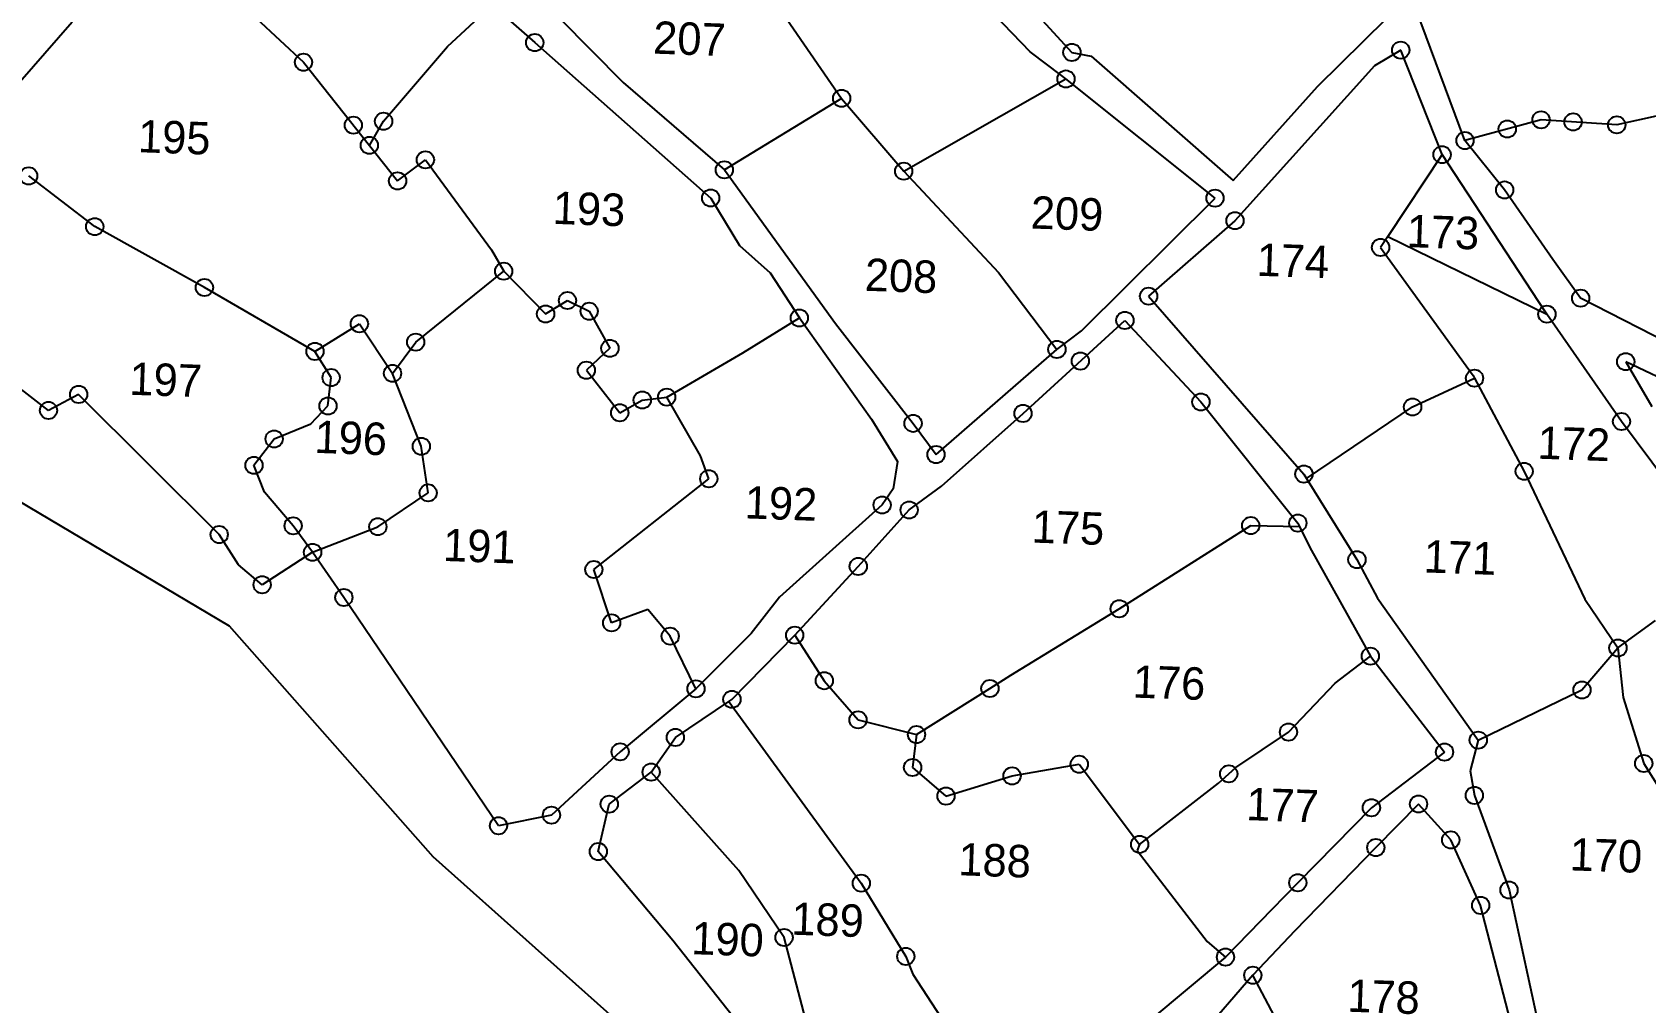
# Model space of a CAD drawing. Header units: metres. Extents: x 287345 to 291891, y 1993918 to 1999987.
# Drawn here: x 288896 to 289617, y 1996888 to 1997321 of the extents above; entities that cross this region are included whole.
import ezdxf
from ezdxf.enums import TextEntityAlignment as Align

# ---------------------------------------------------------------- set-up
doc = ezdxf.new("R2010")
doc.units = ezdxf.units.M
doc.header["$MEASUREMENT"] = 0
for name, color, linetype in [('POLY_PARCEL', 6, 'Continuous'), ('POLY_ROAD', 30, 'Continuous'), ('TEXT_PARCEL', 7, 'Continuous'), ('V_BOUND_LINE', 7, 'Continuous')]:
    doc.layers.add(name, color=color, linetype=linetype)
doc.styles.add('TEXT_MAP', font='')
doc.styles.get('TEXT_MAP').set_extended_font_data('Kruti Dev 050')

msp = doc.modelspace()

# ---------------------------------------------------------------- linework, layer by layer
for centre in [(289120.68, 1997316.39), (289360.62, 1997312.02), (289507.49, 1997313.03), (289017.38, 1997307.63), (289357.96, 1997300.16), (289257.76, 1997291.5), (289053.15, 1997281.27), (289570.17, 1997281.93), (289584.49, 1997280.97), (289039.66, 1997279.53), (289555.08, 1997277.82), (289603.99, 1997279.66), (289046.81, 1997270.52), (289525.97, 1997266.38), (289536.18, 1997272.66), (289071.83, 1997264.05), (289205.37, 1997259.58), (288894.63, 1997256.88), (289059.41, 1997254.64), (289285.48, 1997258.98), (289199.27, 1997247), (289424.54, 1997246.95), (289553.9, 1997250.61), (288924.14, 1997234.23), (289433.46, 1997236.89), (289498.49, 1997224.95), (289106.8, 1997214.34), (288973.12, 1997207.06), (289394.88, 1997203.18), (289587.86, 1997202.29), (289125.53, 1997195.24), (289135.29, 1997201.25), (289144.98, 1997196.46), (289572.8, 1997195.15), (289042.35, 1997190.87), (289238.87, 1997193.46), (289384.29, 1997192.38), (289067.51, 1997182.67), (289154.26, 1997179.92), (289022.51, 1997178.54), (289353.92, 1997179.43), (289364.39, 1997174.22), (289607.99, 1997173.95), (289029.73, 1997166.84), (289057.15, 1997168.73), (289143.73, 1997170.12), (289540.46, 1997166.58), (288916.95, 1997159.33), (288903.49, 1997152.18), (289028.33, 1997154.17), (289158.65, 1997151.15), (289168.71, 1997156.83), (289179.62, 1997158.11), (289418.24, 1997155.96), (289512.78, 1997153.72), (289289.68, 1997146.4), (289338.77, 1997150.85), (289606.11, 1997147.24), (289004.27, 1997139.44), (289070, 1997136.16), (289299.92, 1997132.47), (288995.26, 1997127.68), (289464.25, 1997123.77), (289562.63, 1997124.99), (289073.08, 1997115.39), (289198.42, 1997121.69), (289275.85, 1997109.98), (289287.91, 1997107.75), (289012.75, 1997100.67), (289440.51, 1997100.79), (289461.54, 1997101.9), (288979.74, 1997096.77), (289050.6, 1997100.29), (289021.45, 1997088.84), (289147.08, 1997081.15), (289265.18, 1997082.54), (289487.93, 1997085.57), (288998.91, 1997074.37), (289035.42, 1997068.68), (289155.02, 1997057.35), (289381.76, 1997063.65), (289181.18, 1997051.4), (289236.79, 1997051.85), (289604.51, 1997046.14), (289493.93, 1997042.5), (289250.01, 1997031.52), (289192.69, 1997027.92), (289208.76, 1997023.21), (289324, 1997028.05), (289588.46, 1997027.39), (289265.08, 1997014.04), (289291.22, 1997007.47), (289457.34, 1997008.59), (289158.81, 1996999.77), (289183.49, 1997006.2), (289527.06, 1996999.65), (289542.12, 1997004.99), (289289.44, 1996992.79), (289363.89, 1996994.23), (289616.05, 1996994.58), (289172.67, 1996990.73), (289333.88, 1996989.02), (289430.68, 1996989.95), (289304.37, 1996980.03), (289540.38, 1996980.33), (289128.15, 1996971.51), (289153.95, 1996976.43), (289494.4, 1996974.81), (289515.45, 1996976.47), (289104.49, 1996966.77), (289390.87, 1996958.46), (289496.36, 1996957.03), (289529.84, 1996960.44), (289149.07, 1996955.24), (289266.54, 1996941.13), (289461.51, 1996941.34), (289555.86, 1996938.1), (289543.19, 1996931.22), (289232.05, 1996916.91), (289286.41, 1996908.43), (289429.21, 1996908.15), (289441.42, 1996900.04)]:
    msp.add_circle(centre, 3.85)
at = {"layer": 'POLY_PARCEL'}
for p, q in [((288973.34, 1997348.61), (289017.38, 1997307.63)), ((289227.01, 1997336.06), (289257.76, 1997291.5)), ((289081.69, 1997314.59), (289101.72, 1997333.11)), ((288884.51, 1997291.91), (288914, 1997325.59)), ((289053.15, 1997281.27), (289081.69, 1997314.59)), ((289017.38, 1997307.63), (289046.81, 1997270.52)), ((289285.48, 1997258.98), (289357.96, 1997300.16)), ((289257.76, 1997291.5), (289205.37, 1997259.58)), ((289257.76, 1997291.5), (289285.48, 1997258.98)), ((289046.81, 1997270.52), (289053.15, 1997281.27)), ((289570.17, 1997281.93), (289536.18, 1997272.66)), ((289603.99, 1997279.66), (289570.17, 1997281.93)), ((289622.97, 1997283.83), (289603.99, 1997279.66)), ((289046.81, 1997270.52), (289059.41, 1997254.64)), ((289059.41, 1997254.64), (289071.83, 1997264.05)), ((289071.83, 1997264.05), (289101.39, 1997223.92)), ((289525.97, 1997266.38), (289501.72, 1997229.82)), ((288924.14, 1997234.23), (288894.63, 1997256.88)), ((289285.48, 1997258.98), (289327.81, 1997213.82)), ((288973.12, 1997207.06), (288924.14, 1997234.23)), ((289501.72, 1997229.82), (289498.49, 1997224.95)), ((289501.72, 1997229.82), (289572.8, 1997195.15)), ((289101.39, 1997223.92), (289106.8, 1997214.34)), ((289498.49, 1997224.95), (289539.82, 1997167.79)), ((289067.51, 1997182.67), (289106.8, 1997214.34)), ((289106.8, 1997214.34), (289125.53, 1997195.24)), ((289327.81, 1997213.82), (289353.92, 1997179.43)), ((289022.51, 1997178.54), (288973.12, 1997207.06)), ((289125.53, 1997195.24), (289135.29, 1997201.25)), ((289135.29, 1997201.25), (289144.98, 1997196.46)), ((289022.51, 1997178.54), (289042.35, 1997190.87)), ((289042.35, 1997190.87), (289057.15, 1997168.73)), ((289144.98, 1997196.46), (289154.26, 1997179.92)), ((289213.59, 1997177.93), (289238.87, 1997193.46)), ((289029.73, 1997166.84), (289022.51, 1997178.54)), ((289057.15, 1997168.73), (289067.51, 1997182.67)), ((289154.26, 1997179.92), (289143.73, 1997170.12)), ((289179.62, 1997158.11), (289213.59, 1997177.93)), ((289143.73, 1997170.12), (289158.65, 1997151.15)), ((289028.33, 1997154.17), (289029.73, 1997166.84)), ((289070, 1997136.16), (289057.15, 1997168.73)), ((289512.78, 1997153.72), (289540.46, 1997166.58)), ((289539.82, 1997167.79), (289540.46, 1997166.58)), ((289540.46, 1997166.58), (289562.63, 1997124.99)), ((289158.65, 1997151.15), (289168.71, 1997156.83)), ((289168.71, 1997156.83), (289179.62, 1997158.11)), ((289194.7, 1997131.86), (289179.62, 1997158.11)), ((289020.73, 1997146.17), (289028.33, 1997154.17)), ((289465.47, 1997121.82), (289512.78, 1997153.72)), ((289004.27, 1997139.44), (289020.73, 1997146.17)), ((288995.26, 1997127.68), (289004.27, 1997139.44)), ((289073.08, 1997115.39), (289070, 1997136.16)), ((288999.93, 1997115.75), (288995.26, 1997127.68)), ((289198.42, 1997121.69), (289194.7, 1997131.86)), ((289147.08, 1997081.15), (289198.42, 1997121.69)), ((289562.63, 1997124.99), (289589.8, 1997067.88)), ((289012.75, 1997100.67), (288999.93, 1997115.75)), ((289050.6, 1997100.29), (289073.08, 1997115.39)), ((289021.45, 1997088.84), (289012.75, 1997100.67)), ((289021.45, 1997088.84), (289050.6, 1997100.29)), ((289381.76, 1997063.65), (289440.51, 1997100.79)), ((289440.51, 1997100.79), (289462.28, 1997100.39)), ((289155.02, 1997057.35), (289147.08, 1997081.15)), ((289171.24, 1997063.36), (289155.02, 1997057.35)), ((289181.18, 1997051.4), (289171.24, 1997063.36)), ((289333.31, 1997034), (289381.76, 1997063.65)), ((289589.8, 1997067.88), (289604.51, 1997046.14)), ((289604.51, 1997046.14), (289621.31, 1997058.37)), ((289192.69, 1997027.92), (289181.18, 1997051.4)), ((289236.79, 1997051.85), (289250.01, 1997031.52)), ((289478.2, 1997030.44), (289493.93, 1997042.5)), ((289588.46, 1997027.39), (289604.51, 1997046.14)), ((289604.51, 1997046.14), (289606.92, 1997024.08)), ((289324, 1997028.05), (289333.31, 1997034)), ((289250.01, 1997031.52), (289265.08, 1997014.04)), ((289291.22, 1997007.47), (289324, 1997028.05)), ((289457.34, 1997008.59), (289478.2, 1997030.44)), ((289542.12, 1997004.99), (289588.46, 1997027.39)), ((289207.36, 1997022.26), (289266.54, 1996941.13)), ((289606.92, 1997024.08), (289616.05, 1996994.58)), ((289265.08, 1997014.04), (289291.22, 1997007.47)), ((289291.22, 1997007.47), (289289.44, 1996992.79)), ((289433.87, 1996992.79), (289457.34, 1997008.59)), ((289211.77, 1996946.8), (289172.67, 1996990.73)), ((289289.44, 1996992.79), (289304.37, 1996980.03)), ((289333.88, 1996989.02), (289363.89, 1996994.23)), ((289363.89, 1996994.23), (289390.87, 1996958.46)), ((289426.09, 1996985.85), (289433.87, 1996992.79)), ((289616.05, 1996994.58), (289627.35, 1996976.5)), ((289304.37, 1996980.03), (289333.88, 1996989.02)), ((289390.87, 1996958.46), (289426.09, 1996985.85)), ((289390.87, 1996958.46), (289389.83, 1996955.67)), ((289389.83, 1996955.67), (289421.03, 1996915.04)), ((289232.05, 1996916.91), (289211.77, 1996946.8)), ((289266.54, 1996941.13), (289286.41, 1996908.43)), ((289244.79, 1996868.77), (289232.05, 1996916.91)), ((289421.03, 1996915.04), (289429.21, 1996908.15)), ((289286.41, 1996908.43), (289289.58, 1996900.48)), ((289289.58, 1996900.48), (289320.66, 1996853)), ((289451.09, 1996881.83), (289441.42, 1996900.04))]:
    msp.add_line(p, q, dxfattribs=at)
at = {"layer": 'POLY_ROAD'}
for p, q in [((289295.21, 1997383.35), (289360.62, 1997312.02)), ((289341.97, 1997312.31), (289298.33, 1997357.7)), ((289536.18, 1997272.66), (289511.77, 1997338.08)), ((289101.72, 1997333.11), (289120.68, 1997316.39)), ((289131.69, 1997327.33), (289160.15, 1997298.55)), ((289470.31, 1997296.84), (289501.31, 1997327.37)), ((289120.68, 1997316.39), (289199.27, 1997247)), ((289355.98, 1997301.75), (289341.97, 1997312.31)), ((289360.62, 1997312.02), (289369.18, 1997310.28)), ((289369.18, 1997310.28), (289432.58, 1997254.77)), ((289507.49, 1997313.03), (289495.73, 1997305.97)), ((289525.97, 1997266.38), (289507.49, 1997313.03)), ((289357.96, 1997300.16), (289355.98, 1997301.75)), ((289424.54, 1997246.95), (289357.96, 1997300.16)), ((289495.73, 1997305.97), (289433.46, 1997236.89)), ((289160.15, 1997298.55), (289205.37, 1997259.58)), ((289432.58, 1997254.77), (289470.31, 1997296.84)), ((289553.9, 1997250.61), (289536.18, 1997272.66)), ((289571.89, 1997196.46), (289525.97, 1997266.38)), ((289205.37, 1997259.58), (289255.02, 1997191.03)), ((289575.41, 1997219.62), (289553.9, 1997250.61)), ((289199.27, 1997247), (289212.12, 1997225.81)), ((289364.86, 1997187.67), (289424.54, 1997246.95)), ((289433.46, 1997236.89), (289394.88, 1997203.18)), ((289212.12, 1997225.81), (289225.78, 1997213.59)), ((289225.78, 1997213.59), (289238.87, 1997193.46)), ((289587.86, 1997202.29), (289575.41, 1997219.62)), ((289394.88, 1997203.18), (289464.25, 1997123.77)), ((289654.2, 1997168.25), (289587.86, 1997202.29)), ((289238.87, 1997193.46), (289271.04, 1997148.3)), ((289255.02, 1997191.03), (289289.68, 1997146.4)), ((289338.77, 1997150.85), (289384.29, 1997192.38)), ((289384.29, 1997192.38), (289418.24, 1997155.96)), ((289572.8, 1997195.15), (289571.89, 1997196.46)), ((289606.11, 1997147.24), (289572.8, 1997195.15)), ((288903.49, 1997152.18), (288857.18, 1997187.86)), ((289353.92, 1997179.43), (289364.86, 1997187.67)), ((289299.92, 1997132.47), (289353.92, 1997179.43)), ((289676.44, 1997141.35), (289607.99, 1997173.95)), ((289607.99, 1997173.95), (289619.65, 1997153.99)), ((288916.95, 1997159.33), (288903.49, 1997152.18)), ((288979.74, 1997096.77), (288916.95, 1997159.33)), ((289418.24, 1997155.96), (289461.54, 1997101.9)), ((289271.04, 1997148.3), (289282.71, 1997129.4)), ((289302.39, 1997118.39), (289338.77, 1997150.85)), ((289289.68, 1997146.4), (289299.92, 1997132.47)), ((289646.54, 1997093), (289606.11, 1997147.24)), ((289282.71, 1997129.4), (289280.8, 1997117.14)), ((289464.25, 1997123.77), (289465.47, 1997121.82)), ((289465.47, 1997121.82), (289487.93, 1997085.57)), ((289280.8, 1997117.14), (289275.85, 1997109.98)), ((289287.91, 1997107.75), (289302.39, 1997118.39)), ((289275.85, 1997109.98), (289229.96, 1997068.86)), ((289265.18, 1997082.54), (289287.91, 1997107.75)), ((289461.54, 1997101.9), (289462.28, 1997100.39)), ((289462.28, 1997100.39), (289466.87, 1997091)), ((288988.36, 1997083.26), (288979.74, 1997096.77)), ((289466.87, 1997091), (289493.93, 1997042.5)), ((288998.91, 1997074.37), (288988.36, 1997083.26)), ((289021.45, 1997088.84), (288998.91, 1997074.37)), ((289035.42, 1997068.68), (289021.45, 1997088.84)), ((289487.93, 1997085.57), (289497.19, 1997068.38)), ((289236.79, 1997051.85), (289265.18, 1997082.54)), ((289104.49, 1996966.77), (289035.42, 1997068.68)), ((289229.96, 1997068.86), (289217.35, 1997052.58)), ((289497.19, 1997068.38), (289542.12, 1997004.99)), ((289217.35, 1997052.58), (289192.69, 1997027.92)), ((289208.76, 1997023.21), (289236.79, 1997051.85)), ((289493.93, 1997042.5), (289527.06, 1996999.65)), ((289192.69, 1997027.92), (289158.81, 1996999.77)), ((289183.49, 1997006.2), (289207.36, 1997022.26)), ((289207.36, 1997022.26), (289208.76, 1997023.21)), ((289172.67, 1996990.73), (289183.49, 1997006.2)), ((289542.12, 1997004.99), (289538.47, 1996991.32)), ((289158.81, 1996999.77), (289128.15, 1996971.51)), ((289527.06, 1996999.65), (289494.4, 1996974.81)), ((289153.95, 1996976.43), (289172.67, 1996990.73)), ((289538.47, 1996991.32), (289540.38, 1996980.33)), ((289149.07, 1996955.24), (289153.95, 1996976.43)), ((289494.4, 1996974.81), (289461.51, 1996941.34)), ((289515.45, 1996976.47), (289496.36, 1996957.03)), ((289529.84, 1996960.44), (289515.45, 1996976.47)), ((289540.38, 1996980.33), (289555.86, 1996938.1)), ((289128.15, 1996971.51), (289104.49, 1996966.77)), ((289543.19, 1996931.22), (289529.84, 1996960.44)), ((289182.32, 1996915.62), (289149.07, 1996955.24)), ((289496.36, 1996957.03), (289460.24, 1996919.79)), ((289461.51, 1996941.34), (289449.93, 1996929.43)), ((289555.86, 1996938.1), (289570.49, 1996871.24)), ((289449.93, 1996929.43), (289429.21, 1996908.15)), ((289562.73, 1996855.64), (289543.19, 1996931.22)), ((289460.24, 1996919.79), (289441.42, 1996900.04)), ((289209.3, 1996881.51), (289182.32, 1996915.62)), ((289429.21, 1996908.15), (289395.92, 1996880.27)), ((289441.42, 1996900.04), (289417.73, 1996872.71))]:
    msp.add_line(p, q, dxfattribs=at)
at = {"layer": 'V_BOUND_LINE'}
for p, q in [((288696.64, 1997226.49), (288984.11, 1997056.07)), ((288984.11, 1997056.07), (289075.22, 1996953.12)), ((289075.22, 1996953.12), (289228.13, 1996816.53))]:
    msp.add_line(p, q, dxfattribs=at)

# ---------------------------------------------------------------- texts
at = {"layer": 'TEXT_PARCEL', "style": 'TEXT_MAP'}
for s, p in [('207', (289189.79, 1997318.16)), ('195', (288959.68, 1997274.15)), ('193', (289144.94, 1997242.17)), ('209', (289358.45, 1997240.09)), ('173', (289526.39, 1997231.8)), ('208', (289284.33, 1997212.29)), ('174', (289459.36, 1997218.99)), ('197', (288955.84, 1997165.87)), ('196', (289038.53, 1997139.94)), ('172', (289584.82, 1997137.43)), ('192', (289230.68, 1997110.69)), ('175', (289358.9, 1997099.77)), ('191', (289095.94, 1997091.68)), ('171', (289534, 1997086.55)), ('176', (289404.05, 1997030.68)), ('177', (289454.7, 1996975.99)), ('170', (289599.18, 1996953.55)), ('188', (289326.15, 1996951.37)), ('189', (289251.52, 1996924.84)), ('190', (289206.81, 1996916.14)), ('178', (289499.86, 1996890.45))]:
    msp.add_text(s, height=14.488, rotation=357.97338, dxfattribs=at).set_placement(p, align=Align.MIDDLE)

doc.saveas('drawing.dxf')
